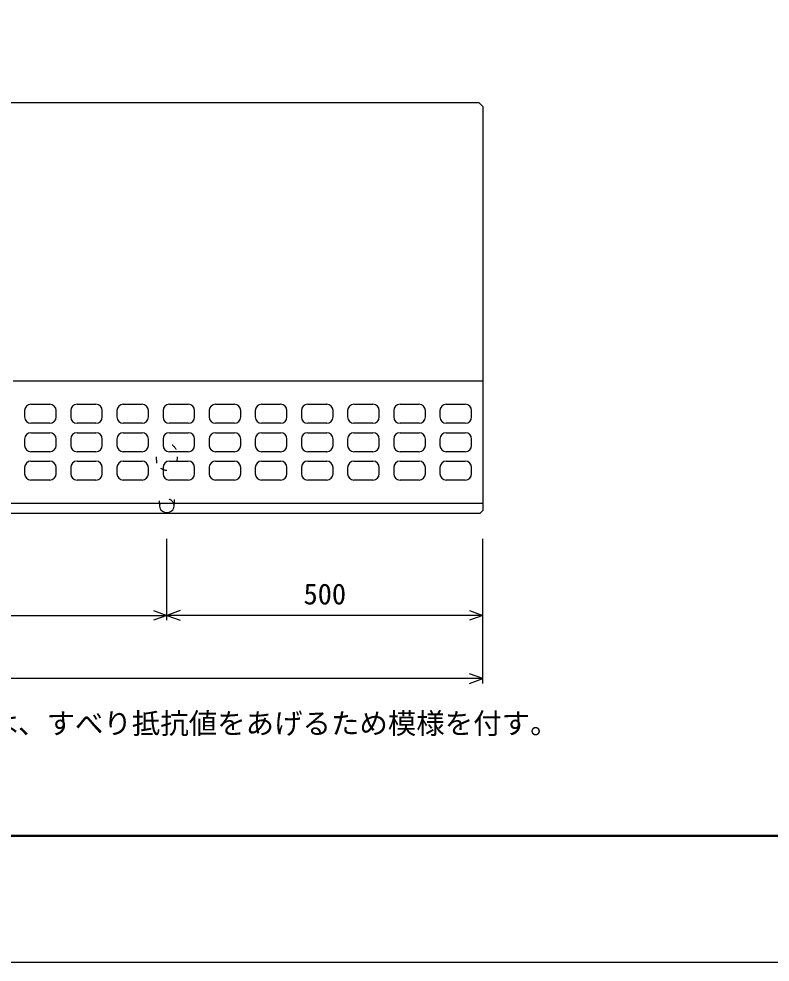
# Model space of a CAD drawing. Units: millimetres, scale not verified. Extents: x -12600 to 12600, y -5940 to 5940.
# Drawn here: x -9488 to -8300, y -5940 to -4448 of the extents above; entities that cross this region are included whole.
import ezdxf
from ezdxf.enums import TextEntityAlignment as Align

# ---------------------------------------------------------------- set-up
doc = ezdxf.new("R2010")
doc.units = ezdxf.units.MM
doc.header["$LTSCALE"] = 40
doc.linetypes.add('DOTTED', pattern=[1.75, 0.25, -1.5])
for name, color, linetype, lineweight in [('0-0_DIM', 7, 'Continuous', 25), ('0-1_Defpoints', 5, 'Continuous', 25), ('0-2_HATCH', 6, 'Continuous', 25), ('0-5_OUTLINE', 3, 'Continuous', 25), ('0-6_OUTLINE2', 4, 'DOTTED', 25), ('0-7_TXT', 7, 'Continuous', 25), ('0-8_WAKU', 3, 'Continuous', 25)]:
    doc.layers.add(name, color=color, linetype=linetype, lineweight=lineweight)
doc.styles.add('ＭＳ ゴシック', font='')
doc.styles.get('ＭＳ ゴシック').set_extended_font_data('MS Gothic')

msp = doc.modelspace()

# ---------------------------------------------------------------- linework, layer by layer
at = {"layer": '0-0_DIM'}
for p, q in [((-9254.31, -5399.02), (-9254.31, -5270.52)), ((-8754.31, -5499.02), (-8754.31, -5270.52)), ((-10254.31, -5391.52), (-9254.31, -5391.52)), ((-8754.31, -5391.52), (-9254.31, -5391.52)), ((-8754.31, -5491.52), (-10754.31, -5491.52))]:
    msp.add_line(p, q, dxfattribs=at)
for points in [[(-9275.46, -5383.82), (-9254.31, -5391.52), (-9275.46, -5399.21)], [(-9233.17, -5383.82), (-9254.31, -5391.52), (-9233.17, -5399.21)], [(-8775.46, -5383.82), (-8754.31, -5391.52), (-8775.46, -5399.21)], [(-8775.46, -5499.21), (-8754.31, -5491.52), (-8775.46, -5483.82)]]:
    msp.add_lwpolyline(points, dxfattribs=at)
at = {"layer": '0-1_Defpoints'}
msp.add_lwpolyline([(-12600, -5940), (-4200, -5940), (-4200, 0), (-12600, 0)], close=True, dxfattribs=at)
at = {"layer": '0-2_HATCH'}
for p, q in [((-9469.31, -5057.52), (-9439.31, -5057.52)), ((-9396.31, -5057.52), (-9366.31, -5057.52)), ((-9323.31, -5057.52), (-9293.31, -5057.52)), ((-9250.31, -5057.52), (-9220.31, -5057.52)), ((-9177.31, -5057.52), (-9147.31, -5057.52)), ((-9104.31, -5057.52), (-9074.31, -5057.52)), ((-9031.31, -5057.52), (-9001.31, -5057.52)), ((-8958.31, -5057.52), (-8928.31, -5057.52)), ((-8885.31, -5057.52), (-8855.31, -5057.52)), ((-8812.31, -5057.52), (-8782.31, -5057.52)), ((-9479.31, -5067.52), (-9479.31, -5077.52)), ((-9429.31, -5077.52), (-9429.31, -5067.52)), ((-9406.31, -5067.52), (-9406.31, -5077.52)), ((-9356.31, -5077.52), (-9356.31, -5067.52)), ((-9333.31, -5067.52), (-9333.31, -5077.52)), ((-9283.31, -5077.52), (-9283.31, -5067.52)), ((-9260.31, -5067.52), (-9260.31, -5077.52)), ((-9210.31, -5077.52), (-9210.31, -5067.52)), ((-9187.31, -5067.52), (-9187.31, -5077.52)), ((-9137.31, -5077.52), (-9137.31, -5067.52)), ((-9114.31, -5067.52), (-9114.31, -5077.52)), ((-9064.31, -5077.52), (-9064.31, -5067.52)), ((-9041.31, -5067.52), (-9041.31, -5077.52)), ((-8991.31, -5077.52), (-8991.31, -5067.52)), ((-8968.31, -5067.52), (-8968.31, -5077.52)), ((-8918.31, -5077.52), (-8918.31, -5067.52)), ((-8895.31, -5067.52), (-8895.31, -5077.52)), ((-8845.31, -5077.52), (-8845.31, -5067.52)), ((-8822.31, -5067.52), (-8822.31, -5077.52)), ((-8772.31, -5077.52), (-8772.31, -5067.52)), ((-9439.31, -5087.52), (-9469.31, -5087.52)), ((-9366.31, -5087.52), (-9396.31, -5087.52)), ((-9293.31, -5087.52), (-9323.31, -5087.52)), ((-9220.31, -5087.52), (-9250.31, -5087.52)), ((-9147.31, -5087.52), (-9177.31, -5087.52)), ((-9074.31, -5087.52), (-9104.31, -5087.52)), ((-9001.31, -5087.52), (-9031.31, -5087.52)), ((-8928.31, -5087.52), (-8958.31, -5087.52)), ((-8855.31, -5087.52), (-8885.31, -5087.52)), ((-8782.31, -5087.52), (-8812.31, -5087.52)), ((-9469.31, -5102.52), (-9439.31, -5102.52)), ((-9396.31, -5102.52), (-9366.31, -5102.52)), ((-9323.31, -5102.52), (-9293.31, -5102.52)), ((-9250.31, -5102.52), (-9220.31, -5102.52)), ((-9177.31, -5102.52), (-9147.31, -5102.52)), ((-9104.31, -5102.52), (-9074.31, -5102.52)), ((-9031.31, -5102.52), (-9001.31, -5102.52)), ((-8958.31, -5102.52), (-8928.31, -5102.52)), ((-8885.31, -5102.52), (-8855.31, -5102.52)), ((-8812.31, -5102.52), (-8782.31, -5102.52)), ((-9479.31, -5112.52), (-9479.31, -5122.52)), ((-9429.31, -5122.52), (-9429.31, -5112.52)), ((-9406.31, -5112.52), (-9406.31, -5122.52)), ((-9356.31, -5122.52), (-9356.31, -5112.52)), ((-9333.31, -5112.52), (-9333.31, -5122.52)), ((-9283.31, -5122.52), (-9283.31, -5112.52)), ((-9260.31, -5112.52), (-9260.31, -5122.52)), ((-9210.31, -5122.52), (-9210.31, -5112.52)), ((-9187.31, -5112.52), (-9187.31, -5122.52)), ((-9137.31, -5122.52), (-9137.31, -5112.52)), ((-9114.31, -5112.52), (-9114.31, -5122.52)), ((-9064.31, -5122.52), (-9064.31, -5112.52)), ((-9041.31, -5112.52), (-9041.31, -5122.52)), ((-8991.31, -5122.52), (-8991.31, -5112.52)), ((-8968.31, -5112.52), (-8968.31, -5122.52)), ((-8918.31, -5122.52), (-8918.31, -5112.52)), ((-8895.31, -5112.52), (-8895.31, -5122.52)), ((-8845.31, -5122.52), (-8845.31, -5112.52)), ((-8822.31, -5112.52), (-8822.31, -5122.52)), ((-8772.31, -5122.52), (-8772.31, -5112.52)), ((-9439.31, -5132.52), (-9469.31, -5132.52)), ((-9366.31, -5132.52), (-9396.31, -5132.52)), ((-9293.31, -5132.52), (-9323.31, -5132.52)), ((-9220.31, -5132.52), (-9250.31, -5132.52)), ((-9147.31, -5132.52), (-9177.31, -5132.52)), ((-9074.31, -5132.52), (-9104.31, -5132.52)), ((-9001.31, -5132.52), (-9031.31, -5132.52)), ((-8928.31, -5132.52), (-8958.31, -5132.52)), ((-8855.31, -5132.52), (-8885.31, -5132.52)), ((-8782.31, -5132.52), (-8812.31, -5132.52)), ((-9469.31, -5147.52), (-9439.31, -5147.52)), ((-9396.31, -5147.52), (-9366.31, -5147.52)), ((-9323.31, -5147.52), (-9293.31, -5147.52)), ((-9250.31, -5147.52), (-9220.31, -5147.52)), ((-9177.31, -5147.52), (-9147.31, -5147.52)), ((-9104.31, -5147.52), (-9074.31, -5147.52)), ((-9031.31, -5147.52), (-9001.31, -5147.52)), ((-8958.31, -5147.52), (-8928.31, -5147.52)), ((-8885.31, -5147.52), (-8855.31, -5147.52)), ((-8812.31, -5147.52), (-8782.31, -5147.52)), ((-9479.31, -5157.52), (-9479.31, -5167.52)), ((-9429.31, -5167.52), (-9429.31, -5157.52)), ((-9406.31, -5157.52), (-9406.31, -5167.52)), ((-9356.31, -5167.52), (-9356.31, -5157.52)), ((-9333.31, -5157.52), (-9333.31, -5167.52)), ((-9283.31, -5167.52), (-9283.31, -5157.52)), ((-9260.31, -5157.52), (-9260.31, -5167.52)), ((-9210.31, -5167.52), (-9210.31, -5157.52)), ((-9187.31, -5157.52), (-9187.31, -5167.52)), ((-9137.31, -5167.52), (-9137.31, -5157.52)), ((-9114.31, -5157.52), (-9114.31, -5167.52)), ((-9064.31, -5167.52), (-9064.31, -5157.52)), ((-9041.31, -5157.52), (-9041.31, -5167.52)), ((-8991.31, -5167.52), (-8991.31, -5157.52)), ((-8968.31, -5157.52), (-8968.31, -5167.52)), ((-8918.31, -5167.52), (-8918.31, -5157.52)), ((-8895.31, -5157.52), (-8895.31, -5167.52)), ((-8845.31, -5167.52), (-8845.31, -5157.52)), ((-8822.31, -5157.52), (-8822.31, -5167.52)), ((-8772.31, -5167.52), (-8772.31, -5157.52)), ((-9439.31, -5177.52), (-9469.31, -5177.52)), ((-9366.31, -5177.52), (-9396.31, -5177.52)), ((-9293.31, -5177.52), (-9323.31, -5177.52)), ((-9220.31, -5177.52), (-9250.31, -5177.52)), ((-9147.31, -5177.52), (-9177.31, -5177.52)), ((-9074.31, -5177.52), (-9104.31, -5177.52)), ((-9001.31, -5177.52), (-9031.31, -5177.52)), ((-8928.31, -5177.52), (-8958.31, -5177.52)), ((-8855.31, -5177.52), (-8885.31, -5177.52)), ((-8782.31, -5177.52), (-8812.31, -5177.52))]:
    msp.add_line(p, q, dxfattribs=at)
for centre, start, end in [((-9469.31, -5067.52), 90, 180), ((-9439.31, -5067.52), 0, 90), ((-9396.31, -5067.52), 90, 180), ((-9366.31, -5067.52), 0, 90), ((-9323.31, -5067.52), 90, 180), ((-9293.31, -5067.52), 0, 90), ((-9250.31, -5067.52), 90, 180), ((-9220.31, -5067.52), 0, 90), ((-9177.31, -5067.52), 90, 180), ((-9147.31, -5067.52), 0, 90), ((-9104.31, -5067.52), 90, 180), ((-9074.31, -5067.52), 0, 90), ((-9031.31, -5067.52), 90, 180), ((-9001.31, -5067.52), 0, 90), ((-8958.31, -5067.52), 90, 180), ((-8928.31, -5067.52), 0, 90), ((-8885.31, -5067.52), 90, 180), ((-8855.31, -5067.52), 0, 90), ((-8812.31, -5067.52), 90, 180), ((-8782.31, -5067.52), 0, 90), ((-9469.31, -5077.52), 180, 270), ((-9439.31, -5077.52), 270, 0), ((-9396.31, -5077.52), 180, 270), ((-9366.31, -5077.52), 270, 0), ((-9323.31, -5077.52), 180, 270), ((-9293.31, -5077.52), 270, 0), ((-9250.31, -5077.52), 180, 270), ((-9220.31, -5077.52), 270, 0), ((-9177.31, -5077.52), 180, 270), ((-9147.31, -5077.52), 270, 0), ((-9104.31, -5077.52), 180, 270), ((-9074.31, -5077.52), 270, 0), ((-9031.31, -5077.52), 180, 270), ((-9001.31, -5077.52), 270, 0), ((-8958.31, -5077.52), 180, 270), ((-8928.31, -5077.52), 270, 0), ((-8885.31, -5077.52), 180, 270), ((-8855.31, -5077.52), 270, 0), ((-8812.31, -5077.52), 180, 270), ((-8782.31, -5077.52), 270, 0), ((-9469.31, -5112.52), 90, 180), ((-9439.31, -5112.52), 0, 90), ((-9396.31, -5112.52), 90, 180), ((-9366.31, -5112.52), 0, 90), ((-9323.31, -5112.52), 90, 180), ((-9293.31, -5112.52), 0, 90), ((-9250.31, -5112.52), 90, 180), ((-9220.31, -5112.52), 0, 90), ((-9177.31, -5112.52), 90, 180), ((-9147.31, -5112.52), 0, 90), ((-9104.31, -5112.52), 90, 180), ((-9074.31, -5112.52), 0, 90), ((-9031.31, -5112.52), 90, 180), ((-9001.31, -5112.52), 0, 90), ((-8958.31, -5112.52), 90, 180), ((-8928.31, -5112.52), 0, 90), ((-8885.31, -5112.52), 90, 180), ((-8855.31, -5112.52), 0, 90), ((-8812.31, -5112.52), 90, 180), ((-8782.31, -5112.52), 0, 90), ((-9469.31, -5122.52), 180, 270), ((-9439.31, -5122.52), 270, 0), ((-9396.31, -5122.52), 180, 270), ((-9366.31, -5122.52), 270, 0), ((-9323.31, -5122.52), 180, 270), ((-9293.31, -5122.52), 270, 0), ((-9250.31, -5122.52), 180, 270), ((-9220.31, -5122.52), 270, 0), ((-9177.31, -5122.52), 180, 270), ((-9147.31, -5122.52), 270, 0), ((-9104.31, -5122.52), 180, 270), ((-9074.31, -5122.52), 270, 0), ((-9031.31, -5122.52), 180, 270), ((-9001.31, -5122.52), 270, 0), ((-8958.31, -5122.52), 180, 270), ((-8928.31, -5122.52), 270, 0), ((-8885.31, -5122.52), 180, 270), ((-8855.31, -5122.52), 270, 0), ((-8812.31, -5122.52), 180, 270), ((-8782.31, -5122.52), 270, 0), ((-9469.31, -5157.52), 90, 180), ((-9439.31, -5157.52), 0, 90), ((-9396.31, -5157.52), 90, 180), ((-9366.31, -5157.52), 0, 90), ((-9323.31, -5157.52), 90, 180), ((-9293.31, -5157.52), 0, 90), ((-9250.31, -5157.52), 90, 180), ((-9220.31, -5157.52), 0, 90), ((-9177.31, -5157.52), 90, 180), ((-9147.31, -5157.52), 0, 90), ((-9104.31, -5157.52), 90, 180), ((-9074.31, -5157.52), 0, 90), ((-9031.31, -5157.52), 90, 180), ((-9001.31, -5157.52), 0, 90), ((-8958.31, -5157.52), 90, 180), ((-8928.31, -5157.52), 0, 90), ((-8885.31, -5157.52), 90, 180), ((-8855.31, -5157.52), 0, 90), ((-8812.31, -5157.52), 90, 180), ((-8782.31, -5157.52), 0, 90), ((-9469.31, -5167.52), 180, 270), ((-9439.31, -5167.52), 270, 0), ((-9396.31, -5167.52), 180, 270), ((-9366.31, -5167.52), 270, 0), ((-9323.31, -5167.52), 180, 270), ((-9293.31, -5167.52), 270, 0), ((-9250.31, -5167.52), 180, 270), ((-9220.31, -5167.52), 270, 0), ((-9177.31, -5167.52), 180, 270), ((-9147.31, -5167.52), 270, 0), ((-9104.31, -5167.52), 180, 270), ((-9074.31, -5167.52), 270, 0), ((-9031.31, -5167.52), 180, 270), ((-9001.31, -5167.52), 270, 0), ((-8958.31, -5167.52), 180, 270), ((-8928.31, -5167.52), 270, 0), ((-8885.31, -5167.52), 180, 270), ((-8855.31, -5167.52), 270, 0), ((-8812.31, -5167.52), 180, 270), ((-8782.31, -5167.52), 270, 0)]:
    msp.add_arc(centre, 10, start, end, dxfattribs=at)
at = {"layer": '0-5_OUTLINE'}
for p, q in [((-8760.31, -4580.52), (-10748.31, -4580.52)), ((-8760.31, -4580.52), (-8754.31, -4586.52)), ((-8754.31, -4586.52), (-8754.31, -5225.52)), ((-9497.31, -5020.52), (-8754.31, -5020.52)), ((-8754.31, -5214.52), (-10754.31, -5214.52)), ((-8759.31, -5230.52), (-10749.31, -5230.52)), ((-8759.31, -5230.52), (-8754.31, -5225.52))]:
    msp.add_line(p, q, dxfattribs=at)
at = {"layer": '0-6_OUTLINE2'}
for p, q in [((-9271.31, -5140.52), (-9265.81, -5218.07)), ((-9242.81, -5218.07), (-9237.31, -5140.52))]:
    msp.add_line(p, q, dxfattribs=at)
msp.add_ellipse((-9254.31, -5140.52), major_axis=(0, -21.76), ratio=0.78125, dxfattribs=at)
msp.add_ellipse((-9254.31, -5218.07), major_axis=(11.5, 0), ratio=0.94, start_param=0.3346087, end_param=2.8069839, dxfattribs=at)
at = {"layer": '0-6_OUTLINE2', "linetype": 'Continuous'}
msp.add_ellipse((-9254.31, -5218.07), major_axis=(11.5, 0), ratio=0.94, start_param=2.8069839, end_param=6.617794, dxfattribs=at)
at = {"layer": '0-8_WAKU', "lineweight": 50}
msp.add_lwpolyline([(-12400, -5740), (-4400, -5740), (-4400, -200), (-12400, -200)], close=True, dxfattribs=at)

# ---------------------------------------------------------------- texts
at = {"layer": '0-0_DIM', "style": 'ＭＳ ゴシック'}
msp.add_text('500', height=32.99, dxfattribs=at).set_placement((-9038.06, -5384.02), align=Align.BOTTOM_LEFT)
at = {"layer": '0-7_TXT', "style": 'ＭＳ ゴシック'}
msp.add_text('※エプロンには、すべり抵抗値をあげるため模様を付す。', height=32.99, dxfattribs=at).set_placement((-9804.62, -5588.65), align=Align.BOTTOM_LEFT)

doc.saveas('drawing.dxf')
